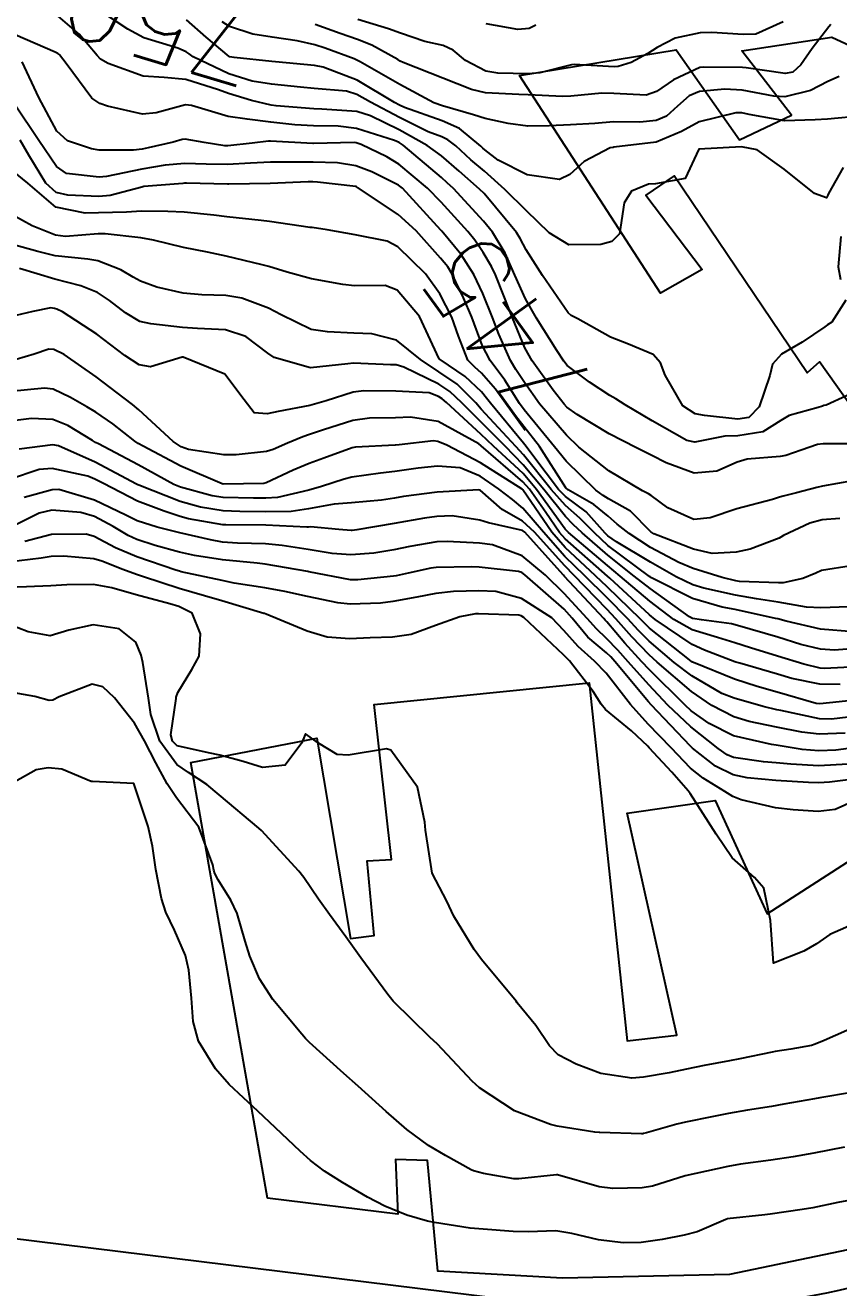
# Model space of a CAD drawing. Header units: metres. Extents: x 318500 to 325275, y 7408834 to 7428799.
# Drawn here: x 323194.4 to 323232.4, y 7418960.4 to 7419019.4 of the extents above; entities that cross this region are included whole.
import ezdxf
from ezdxf.enums import TextEntityAlignment as Align

# ---------------------------------------------------------------- set-up
doc = ezdxf.new("R2010")
doc.units = ezdxf.units.M
doc.header["$MEASUREMENT"] = 0
for name, color, linetype in [('Cotas', 45, 'Continuous'), ('Curvas de Nivel 1m', 11, 'Continuous'), ('Curvas de Nivel 5m', 15, 'Continuous'), ('Edificações', 30, 'Continuous'), ('Vias Primárias', 230, 'Continuous'), ('Vias Secundárias', 230, 'Continuous')]:
    doc.layers.add(name, color=color, linetype=linetype)
doc.styles.add('Style-STANDARD', font='STANDARD.shx')

msp = doc.modelspace()

# ---------------------------------------------------------------- linework, layer by layer
at = {"layer": 'Curvas de Nivel 1m', "flags": 128}
for points, elevation in [([(323232.703, 7419006.518), (323232.057, 7419005.495), (323231.85, 7419005.367), (323231.717, 7419005.276), (323230.66, 7419004.556), (323229.697, 7419003.997), (323229.272, 7419003.526), (323229.147, 7419002.99), (323228.65, 7419001.535), (323228.168, 7419001.036), (323227.661, 7419000.961), (323226.105, 7419001.131), (323225.664, 7419001.209), (323225.079, 7419001.586), (323224.261, 7419003.018), (323224.045, 7419003.596), (323223.696, 7419003.985), (323222.541, 7419004.456), (323221.707, 7419004.789), (323220.177, 7419005.653), (323219.86, 7419005.796), (323219.724, 7419005.928), (323218.535, 7419007.672), (323217.762, 7419008.869), (323217.488, 7419009.405), (323217.312, 7419009.687), (323215.797, 7419011.498), (323215.585, 7419011.713), (323214.633, 7419012.549), (323213.815, 7419013.263), (323213.136, 7419013.747), (323211.831, 7419014.473), (323210.486, 7419015.135), (323209.843, 7419015.338), (323208.209, 7419015.45), (323207.845, 7419015.467), (323206.079, 7419015.605), (323205.847, 7419015.639), (323204.927, 7419015.854), (323203.855, 7419016.176), (323203.385, 7419016.349), (323201.864, 7419016.836), (323200.85, 7419016.926), (323199.866, 7419016.986), (323198.232, 7419017.587), (323197.878, 7419017.79), (323197.715, 7419017.952), (323196.873, 7419018.948), (323195.898, 7419019.791)], 748), ([(323232.585, 7419012.722), (323231.896, 7419011.499), (323231.869, 7419011.429), (323231.797, 7419011.298), (323231.243, 7419011.506), (323229.817, 7419012.639), (323228.565, 7419013.543), (323227.831, 7419013.679), (323225.83, 7419013.58), (323225.192, 7419012.204), (323223.805, 7419011.953), (323223.474, 7419011.936), (323222.684, 7419011.617), (323222.343, 7419011.071), (323222.119, 7419009.625), (323221.766, 7419009.261), (323221.253, 7419009.126), (323219.764, 7419009.1), (323218.834, 7419009.669), (323217.785, 7419010.686), (323216.76, 7419011.696), (323215.813, 7419012.551), (323215.186, 7419013.085), (323214.479, 7419013.73), (323214.109, 7419014.02), (323213.826, 7419014.147), (323213.182, 7419014.394), (323211.839, 7419015.053), (323210.492, 7419015.78), (323209.855, 7419016.127), (323209.367, 7419016.288), (323207.859, 7419016.417), (323207.218, 7419016.468), (323205.862, 7419016.62), (323204.958, 7419016.759), (323203.868, 7419017.097), (323202.196, 7419017.895), (323202.008, 7419018.025), (323201.882, 7419018.12), (323201.483, 7419018.305), (323199.889, 7419018.786), (323199.148, 7419019.187), (323197.989, 7419019.949)], 749), ([(323232.389, 7419016.975), (323231.869, 7419016.735), (323231.052, 7419016.322), (323229.857, 7419016.017), (323229.338, 7419016.055), (323227.862, 7419016.334), (323227.042, 7419016.382), (323225.86, 7419016.267), (323225.375, 7419016.069), (323224.833, 7419015.59), (323224.315, 7419015.126), (323223.843, 7419014.915), (323223.076, 7419014.845), (323221.842, 7419014.857), (323220.98, 7419014.782), (323219.84, 7419014.708), (323218.837, 7419014.673), (323217.84, 7419014.65), (323216.921, 7419014.774), (323215.843, 7419015.006), (323215.306, 7419015.182), (323213.848, 7419015.602), (323213.445, 7419015.744), (323211.863, 7419016.598), (323210.006, 7419017.66), (323209.879, 7419017.727), (323209.727, 7419017.792), (323208.366, 7419018.294), (323207.886, 7419018.456), (323207.07, 7419018.647), (323205.89, 7419018.806), (323204.99, 7419018.953), (323203.894, 7419019.303), (323203.552, 7419019.53)], 751), ([(323232.004, 7419019.403), (323231.907, 7419019.296), (323231.125, 7419018.278), (323230.604, 7419017.519), (323230.221, 7419017.179), (323229.874, 7419017.115), (323228.042, 7419017.384), (323227.878, 7419017.4), (323226.041, 7419017.414), (323225.877, 7419017.386), (323224.646, 7419016.821), (323223.86, 7419016.273), (323223.365, 7419016.1), (323221.858, 7419016.18), (323221.303, 7419016.193), (323219.856, 7419016.058), (323219.478, 7419016.041), (323217.857, 7419016.119), (323217.416, 7419016.127), (323215.857, 7419016.204), (323215.209, 7419016.371), (323213.867, 7419016.899), (323212.009, 7419017.628), (323211.879, 7419017.693), (323211.764, 7419017.762), (323210.55, 7419018.444), (323209.889, 7419018.703), (323209.078, 7419018.988), (323207.896, 7419019.401)], 752), ([(323229.769, 7419019.531), (323228.491, 7419018.955), (323227.901, 7419018.933), (323226.447, 7419019.027), (323225.902, 7419019.016), (323224.724, 7419018.771), (323223.891, 7419018.329), (323223.449, 7419018.052), (323222.675, 7419017.622), (323222.068, 7419017.436), (323221.877, 7419017.427), (323220.004, 7419017.532), (323219.878, 7419017.516), (323218.407, 7419017.139), (323217.871, 7419017.101), (323216.446, 7419017.126), (323215.873, 7419017.221), (323214.926, 7419017.724), (323214.358, 7419018.206), (323213.887, 7419018.427), (323213.029, 7419018.609), (323211.892, 7419018.991), (323211.332, 7419019.206), (323209.898, 7419019.634)], 753), ([(323218.213, 7419019.369), (323217.903, 7419019.218), (323217.381, 7419019.167), (323215.897, 7419019.439)], 754), ([(323233.68, 7419002.478), (323231.786, 7419001.614), (323231.671, 7419001.59), (323231.606, 7419001.566), (323231.417, 7419001.503), (323230.052, 7419001.128), (323229.661, 7419000.889), (323228.827, 7419000.358), (323227.649, 7419000.183), (323227.053, 7419000.154), (323225.645, 7418999.888), (323225.27, 7418999.959), (323223.659, 7419000.876), (323222.394, 7419001.619), (323221.948, 7419001.901), (323221.674, 7419002.069), (323220.719, 7419002.683), (323219.688, 7419003.468), (323219.522, 7419003.662), (323219.199, 7419004.164), (323218.252, 7419005.675), (323217.734, 7419006.581), (323217.242, 7419007.688), (323216.787, 7419008.721), (323216.187, 7419009.704), (323215.777, 7419010.208), (323214.373, 7419011.731), (323214.078, 7419012.01), (323213.805, 7419012.248), (323212.019, 7419013.758), (323211.822, 7419013.884), (323211.607, 7419013.98), (323209.831, 7419014.548), (323208.98, 7419014.656), (323207.833, 7419014.67), (323206.95, 7419014.712), (323205.835, 7419014.834), (323204.718, 7419014.975), (323203.838, 7419015.103), (323202.127, 7419015.614), (323201.846, 7419015.646), (323200.473, 7419015.281), (323199.839, 7419015.219), (323198.197, 7419015.593), (323197.846, 7419015.713), (323197.469, 7419015.956), (323196.261, 7419017.587), (323195.952, 7419017.979), (323195.918, 7419018.017), (323195.881, 7419018.044), (323195.759, 7419018.103), (323193.889, 7419018.926)], 747), ([(323233.314, 7418999.806), (323231.645, 7418999.807), (323231.381, 7418999.766), (323230.611, 7418999.51), (323229.894, 7418999.259), (323229.635, 7418999.204), (323228.096, 7418999.08), (323227.631, 7418998.951), (323226.67, 7418998.519), (323225.623, 7418998.431), (323224.312, 7418998.911), (323223.635, 7418999.262), (323222.92, 7418999.611), (323221.65, 7419000.27), (323220.145, 7419001.17), (323219.668, 7419001.52), (323219.533, 7419001.661), (323219.026, 7419002.317), (323218.038, 7419003.677), (323217.699, 7419004.292), (323217.121, 7419005.689), (323216.714, 7419006.716), (323216.325, 7419007.701), (323216.143, 7419008.093), (323215.76, 7419008.743), (323215.367, 7419009.317), (323215.04, 7419009.721), (323213.79, 7419011.095), (323213.146, 7419011.747), (323211.811, 7419012.875), (323211.259, 7419013.213), (323210.052, 7419013.787), (323209.821, 7419013.869), (323209.731, 7419013.881), (323207.82, 7419013.838), (323207.801, 7419013.839), (323205.822, 7419013.943), (323205.72, 7419013.943), (323204.953, 7419013.853), (323203.819, 7419013.726), (323203.677, 7419013.73), (323202.714, 7419013.887), (323201.822, 7419014.048), (323201.689, 7419014.035), (323201.273, 7419013.905), (323200.101, 7419013.634), (323199.817, 7419013.578), (323199.417, 7419013.527), (323197.816, 7419013.531), (323197.449, 7419013.588), (323196.323, 7419013.972), (323195.827, 7419014.424), (323194.989, 7419015.989), (323194.211, 7419017.66)], 746), ([(323232.43, 7418996.319), (323231.597, 7418996.249), (323231.015, 7418996.087), (323229.793, 7418995.518), (323229.667, 7418995.441), (323229.588, 7418995.4), (323228.236, 7418994.884), (323227.578, 7418994.742), (323226.461, 7418994.682), (323225.579, 7418994.877), (323223.724, 7418995.599), (323223.591, 7418995.695), (323222.635, 7418996.649), (323221.606, 7418997.23), (323221.356, 7418997.383), (323221.025, 7418997.639), (323219.63, 7418998.99), (323219.087, 7418999.666), (323217.666, 7419001.386), (323217.46, 7419001.683), (323216.768, 7419002.781), (323216.087, 7419003.704), (323215.701, 7419004.41), (323215.221, 7419005.717), (323214.83, 7419006.628), (323214.309, 7419007.732), (323214.097, 7419008.078), (323213.757, 7419008.483), (323212.616, 7419009.752), (323211.781, 7419010.524), (323209.888, 7419011.789), (323209.828, 7419011.818), (323209.8, 7419011.828), (323208.02, 7419012.035), (323207.802, 7419012.05), (323207.581, 7419012.043), (323205.801, 7419011.976), (323203.867, 7419011.935), (323203.801, 7419011.937), (323201.885, 7419011.983), (323201.801, 7419011.983), (323201.723, 7419011.979), (323200.911, 7419011.909), (323199.893, 7419011.824), (323199.798, 7419011.801), (323198.324, 7419011.41), (323197.791, 7419011.371), (323196.344, 7419011.42), (323195.794, 7419011.553), (323195.317, 7419011.985), (323194.515, 7419013.291), (323194.116, 7419013.997)], 744), ([(323232.948, 7418994.1), (323231.566, 7418993.875), (323231.306, 7418993.761), (323230.701, 7418993.509), (323229.771, 7418993.304), (323229.557, 7418993.298), (323227.731, 7418993.373), (323227.558, 7418993.395), (323226.925, 7418993.56), (323225.566, 7418993.971), (323224.899, 7418994.258), (323223.58, 7418994.958), (323222.585, 7418995.615), (323222.023, 7418996.053), (323221.598, 7418996.415), (323220.929, 7418996.966), (323219.728, 7418997.658), (323219.611, 7418997.751), (323218.381, 7418999.673), (323217.654, 7419000.616), (323216.813, 7419001.693), (323216.33, 7419002.354), (323215.684, 7419003.102), (323215.36, 7419003.388), (323215.042, 7419003.72), (323214.596, 7419004.838), (323214.292, 7419005.731), (323213.736, 7419006.818), (323213.058, 7419007.747), (323211.763, 7419009.013), (323211.267, 7419009.272), (323209.767, 7419009.572), (323208.46, 7419009.81), (323207.771, 7419009.91), (323207.67, 7419009.922), (323205.775, 7419010.192), (323205.382, 7419010.24), (323203.778, 7419010.417), (323203.17, 7419010.488), (323201.781, 7419010.624), (323201.023, 7419010.666), (323199.781, 7419010.674), (323199.081, 7419010.63), (323197.78, 7419010.596), (323197.149, 7419010.59), (323195.783, 7419010.87), (323194.473, 7419011.993), (323193.805, 7419012.527)], 743), ([(323232.83, 7418992.191), (323231.539, 7418992.132), (323230.872, 7418992.175), (323229.543, 7418992.397), (323228.53, 7418992.55), (323227.548, 7418992.726), (323226.075, 7418993.05), (323225.554, 7418993.209), (323224.782, 7418993.588), (323223.57, 7418994.276), (323221.99, 7418995.218), (323221.588, 7418995.502), (323221.458, 7418995.632), (323220.576, 7418996.622), (323219.607, 7418997.333), (323219.277, 7418997.663), (323218.12, 7418999.188), (323217.767, 7418999.679), (323217.642, 7418999.841), (323216.091, 7419001.704), (323215.904, 7419001.938), (323215.675, 7419002.228), (323214.918, 7419002.957), (323213.75, 7419003.739), (323213.691, 7419003.782), (323212.782, 7419005.749), (323211.738, 7419006.989), (323211.171, 7419007.199), (323209.734, 7419007.192), (323209.191, 7419007.254), (323207.737, 7419007.517), (323206.602, 7419007.831), (323205.744, 7419008.089), (323205.419, 7419008.171), (323203.751, 7419008.57), (323202.878, 7419008.758), (323201.756, 7419008.977), (323200.355, 7419009.32), (323199.763, 7419009.432), (323198.097, 7419009.613), (323197.765, 7419009.617), (323196.235, 7419009.5), (323195.764, 7419009.549), (323194.675, 7419009.991), (323193.777, 7419010.485)], 742), ([(323232.469, 7419009.49), (323232.346, 7419008.081), (323232.458, 7419007.489)], 748), ([(323233.057, 7418991.008), (323231.526, 7418991.135), (323229.908, 7418991.516), (323229.531, 7418991.618), (323229.409, 7418991.645), (323227.538, 7418992.055), (323226.923, 7418992.175), (323225.545, 7418992.567), (323223.62, 7418993.539), (323223.56, 7418993.578), (323223.533, 7418993.6), (323221.581, 7418995.057), (323220.955, 7418995.64), (323220.271, 7418996.324), (323219.603, 7418996.913), (323218.926, 7418997.667), (323217.634, 7418999.282), (323217.276, 7418999.685), (323215.666, 7419001.416), (323215.406, 7419001.714), (323214.541, 7419002.589), (323213.684, 7419003.171), (323212.822, 7419003.749), (323211.703, 7419004.646), (323210.544, 7419004.941), (323209.708, 7419004.978), (323208.474, 7419005.043), (323207.71, 7419005.142), (323206.308, 7419005.834), (323205.723, 7419006.148), (323204.476, 7419006.607), (323203.729, 7419006.73), (323202.602, 7419006.76), (323201.729, 7419006.849), (323200.511, 7419007.133), (323199.735, 7419007.399), (323199.399, 7419007.587), (323198.823, 7419007.934), (323197.746, 7419008.357), (323197.275, 7419008.429), (323195.749, 7419008.597), (323194.941, 7419008.799), (323193.757, 7419009.125)], 741), ([(323233.509, 7418989.388), (323231.705, 7418989.299), (323231.507, 7418989.317), (323230.743, 7418989.508), (323229.514, 7418989.881), (323228.245, 7418990.267), (323227.52, 7418990.503), (323226.703, 7418990.744), (323225.525, 7418991.11), (323224.665, 7418991.589), (323223.543, 7418992.455), (323222.159, 7418993.621), (323221.567, 7418994.119), (323219.746, 7418995.658), (323219.663, 7418995.731), (323219.592, 7418995.812), (323218.249, 7418997.674), (323217.621, 7418998.408), (323216.245, 7418999.701), (323215.648, 7419000.25), (323214.034, 7419001.735), (323213.841, 7419001.907), (323213.673, 7419002.02), (323213.233, 7419002.186), (323211.675, 7419002.265), (323210.172, 7419002.28), (323209.674, 7419002.224), (323208.42, 7419001.809), (323207.658, 7419001.589), (323206.171, 7419001.319), (323205.654, 7419001.205), (323205.048, 7419001.244), (323204.589, 7419001.856), (323203.678, 7419003.059), (323201.731, 7419003.858), (323201.689, 7419003.849), (323200.203, 7419003.394), (323199.684, 7419003.489), (323199.013, 7419003.93), (323197.705, 7419004.925), (323196.088, 7419005.974), (323195.836, 7419006.093), (323195.722, 7419006.132), (323195.552, 7419006.152), (323194.703, 7419005.99), (323193.915, 7419005.8)], 739), ([(323232.434, 7418988.548), (323231.496, 7418988.567), (323230.18, 7418988.833), (323229.503, 7418989.034), (323227.745, 7418989.546), (323227.565, 7418989.604), (323227.511, 7418989.62), (323226.098, 7418990.154), (323225.518, 7418990.427), (323223.795, 7418991.597), (323223.533, 7418991.816), (323221.669, 7418993.518), (323221.56, 7418993.62), (323219.586, 7418995.361), (323219.322, 7418995.663), (323218.676, 7418996.593), (323217.927, 7418997.677), (323217.615, 7418998.029), (323215.66, 7418999.71), (323215.64, 7418999.727), (323215.554, 7418999.799), (323213.657, 7419000.848), (323212.357, 7419001.056), (323211.659, 7419001.017), (323210.442, 7419000.995), (323209.656, 7419000.889), (323208.289, 7419000.45), (323207.644, 7419000.234), (323207.331, 7419000.135), (323206.61, 7418999.83), (323205.937, 7418999.535), (323205.634, 7418999.448), (323204.208, 7418999.285), (323203.631, 7418999.296), (323201.988, 7418999.541), (323201.636, 7418999.665), (323201.273, 7418999.904), (323199.655, 7419001.396), (323199.366, 7419001.634), (323198.975, 7419001.93), (323197.675, 7419002.93), (323196.179, 7419003.973), (323195.694, 7419004.214), (323195.456, 7419004.22), (323194.765, 7419003.989), (323193.933, 7419003.75)], 738), ([(323233.139, 7418987.821), (323231.482, 7418987.655), (323231.313, 7418987.671), (323229.49, 7418988.202), (323228.563, 7418988.465), (323227.499, 7418988.808), (323225.586, 7418989.579), (323225.533, 7418989.603), (323225.51, 7418989.61), (323225.391, 7418989.701), (323223.526, 7418991.191), (323223.318, 7418991.393), (323223.112, 7418991.606), (323221.552, 7418993.122), (323221.003, 7418993.638), (323219.58, 7418994.961), (323218.961, 7418995.666), (323217.61, 7418997.646), (323217.595, 7418997.666), (323217.57, 7418997.681), (323215.628, 7418998.921), (323214.053, 7418999.734), (323213.643, 7418999.916), (323213.44, 7418999.945), (323211.822, 7418999.758), (323211.659, 7418999.74), (323211.64, 7418999.737), (323209.783, 7418999.642), (323209.637, 7418999.614), (323208.307, 7418999.132), (323207.626, 7418998.887), (323206.874, 7418998.575), (323205.612, 7418997.977), (323205.502, 7418997.952), (323203.611, 7418997.916), (323203.556, 7418997.925), (323201.623, 7418998.758), (323199.863, 7418999.691), (323199.638, 7418999.817), (323199.479, 7418999.922), (323198.44, 7419000.731), (323197.653, 7419001.281), (323197.23, 7419001.531), (323196.474, 7419001.968), (323195.666, 7419002.355), (323195.247, 7419002.404), (323193.664, 7419002.252)], 737), ([(323233.474, 7418987.101), (323232.026, 7418986.937), (323231.472, 7418986.951), (323229.664, 7418987.331), (323229.478, 7418987.375), (323228.834, 7418987.53), (323227.485, 7418987.907), (323226.91, 7418988.137), (323225.501, 7418988.957), (323224.679, 7418989.588), (323223.52, 7418990.583), (323223.006, 7418991.089), (323222.52, 7418991.615), (323221.545, 7418992.609), (323220.486, 7418993.646), (323219.573, 7418994.54), (323218.57, 7418995.67), (323217.601, 7418996.793), (323217.119, 7418997.201), (323216.47, 7418997.697), (323215.619, 7418998.293), (323214.674, 7418998.674), (323213.625, 7418998.763), (323212.71, 7418998.662), (323211.621, 7418998.512), (323210.952, 7418998.439), (323209.617, 7418998.25), (323209.255, 7418998.155), (323208.194, 7418997.811), (323207.608, 7418997.642), (323206.146, 7418997.294), (323205.604, 7418997.256), (323205.02, 7418997.265), (323203.604, 7418997.294), (323203.091, 7418997.366), (323201.608, 7418997.774), (323201.3, 7418997.903), (323199.624, 7418998.82), (323197.784, 7418999.801), (323197.639, 7418999.872), (323197.494, 7418999.952), (323196.34, 7419000.662), (323195.65, 7419000.937), (323194.649, 7419000.991), (323193.649, 7419000.858)], 736), ([(323233.303, 7418985.622), (323232.239, 7418985.488), (323231.449, 7418985.445), (323230.665, 7418985.508), (323229.453, 7418985.711), (323229.232, 7418985.745), (323227.459, 7418986.149), (323226.31, 7418986.725), (323225.476, 7418987.328), (323225.192, 7418987.583), (323223.505, 7418989.255), (323223.173, 7418989.605), (323222.38, 7418990.478), (323221.528, 7418991.48), (323221.456, 7418991.558), (323221.387, 7418991.632), (323219.559, 7418993.602), (323219.506, 7418993.661), (323218.928, 7418994.308), (323217.697, 7418995.679), (323217.591, 7418995.756), (323216.006, 7418996.115), (323215.595, 7418996.231), (323214.301, 7418996.433), (323213.597, 7418996.407), (323213.012, 7418996.329), (323211.593, 7418996.078), (323209.854, 7418995.786), (323209.631, 7418995.748), (323209.589, 7418995.748), (323209.014, 7418995.799), (323207.691, 7418995.919), (323207.591, 7418995.906), (323207.51, 7418995.902), (323205.592, 7418995.994), (323203.734, 7418996.01), (323203.591, 7418996.02), (323201.982, 7418996.29), (323201.588, 7418996.4), (323200.84, 7418996.658), (323199.598, 7418997.128), (323198.005, 7418997.944), (323197.613, 7418998.155), (323197.285, 7418998.285), (323195.62, 7418998.643), (323195.002, 7418998.603), (323193.612, 7418998.129)], 734), ([(323232.792, 7418984.828), (323231.443, 7418984.753), (323230.132, 7418984.825), (323229.444, 7418984.886), (323228.853, 7418984.938), (323227.446, 7418985.137), (323227.152, 7418985.26), (323226.732, 7418985.561), (323225.465, 7418986.577), (323224.387, 7418987.591), (323223.494, 7418988.535), (323222.53, 7418989.615), (323222.053, 7418990.159), (323221.521, 7418990.71), (323221.05, 7418991.161), (323220.616, 7418991.644), (323219.547, 7418992.8), (323218.671, 7418993.669), (323217.573, 7418994.57), (323216.193, 7418995.089), (323215.582, 7418995.155), (323214.075, 7418995.24), (323213.582, 7418995.215), (323212.329, 7418995.002), (323211.576, 7418994.851), (323210.649, 7418994.699), (323209.572, 7418994.621), (323208.693, 7418994.684), (323207.576, 7418994.859), (323206.364, 7418995.046), (323205.579, 7418995.128), (323204.272, 7418995.167), (323203.58, 7418995.213), (323203.014, 7418995.311), (323201.577, 7418995.642), (323200.514, 7418995.911), (323199.584, 7418996.207), (323199.052, 7418996.464), (323197.598, 7418997.173), (323195.92, 7418997.661), (323195.605, 7418997.66), (323194.301, 7418997.291)], 733), ([(323233.437, 7418984.18), (323231.935, 7418983.993), (323231.435, 7418983.963), (323230.961, 7418983.979), (323229.436, 7418984.071), (323228.092, 7418984.196), (323227.438, 7418984.335), (323226.62, 7418984.741), (323225.545, 7418985.579), (323225.451, 7418985.673), (323223.613, 7418987.599), (323223.482, 7418987.749), (323221.91, 7418989.624), (323221.725, 7418989.839), (323221.514, 7418990.035), (323220.642, 7418990.764), (323219.908, 7418991.654), (323219.536, 7418992.069), (323217.701, 7418993.679), (323217.562, 7418993.782), (323217.404, 7418993.84), (323215.565, 7418994.031), (323215.232, 7418994.048), (323213.564, 7418994.02), (323213.316, 7418993.99), (323212.244, 7418993.753), (323211.685, 7418993.632), (323211.558, 7418993.61), (323209.901, 7418993.439), (323209.555, 7418993.449), (323207.615, 7418993.819), (323207.56, 7418993.83), (323205.565, 7418994.18), (323205.187, 7418994.224), (323203.568, 7418994.374), (323202.265, 7418994.584), (323201.568, 7418994.743), (323200.427, 7418995.056), (323199.574, 7418995.331), (323199.163, 7418995.513), (323198.466, 7418995.937), (323197.587, 7418996.41), (323196.955, 7418996.594), (323195.591, 7418996.697), (323195.006, 7418996.569), (323193.879, 7418995.997)], 732), ([(323233.427, 7418983.262), (323232.198, 7418982.708), (323231.417, 7418982.624), (323230.24, 7418982.689), (323229.419, 7418982.791), (323227.811, 7418983.158), (323227.427, 7418983.324), (323227.056, 7418983.556), (323226.04, 7418984.175), (323225.441, 7418984.648), (323224.533, 7418985.589), (323223.467, 7418986.704), (323222.646, 7418987.613), (323221.502, 7418989.085), (323220.954, 7418989.638), (323220.191, 7418990.324), (323219.524, 7418991.078), (323218.966, 7418991.666), (323217.543, 7418992.572), (323216.348, 7418992.898), (323215.548, 7418992.93), (323214.372, 7418992.903), (323213.546, 7418992.801), (323212.661, 7418992.631), (323211.54, 7418992.429), (323210.95, 7418992.358), (323209.538, 7418992.308), (323208.967, 7418992.37), (323207.543, 7418992.666), (323206.48, 7418992.897), (323205.548, 7418993.067), (323204.118, 7418993.294), (323203.553, 7418993.411), (323201.636, 7418993.822), (323201.559, 7418993.844), (323201.387, 7418993.902), (323199.566, 7418994.526), (323198.58, 7418994.945), (323197.575, 7418995.467), (323197.206, 7418995.585), (323195.576, 7418995.562), (323194.329, 7418995.236)], 731), ([(323233.281, 7418972.615), (323231.697, 7418971.916), (323231.272, 7418971.736), (323231.092, 7418971.682), (323230.132, 7418971.511), (323229.396, 7418971.391), (323229.268, 7418971.365), (323227.752, 7418971.053), (323227.261, 7418970.961), (323226.089, 7418970.736), (323225.255, 7418970.568), (323224.444, 7418970.396), (323223.249, 7418970.193), (323222.7, 7418970.157), (323221.251, 7418970.376), (323220.106, 7418970.799), (323219.264, 7418971.241), (323218.852, 7418971.664), (323218.218, 7418972.609), (323217.346, 7418973.679), (323217.291, 7418973.747), (323215.68, 7418975.705), (323215.327, 7418976.167), (323214.379, 7418977.725), (323214.053, 7418978.425), (323213.37, 7418979.74), (323213.062, 7418981.743), (323213.03, 7418982.119), (323212.68, 7418983.748), (323211.447, 7418985.491), (323211.23, 7418985.545), (323209.445, 7418985.256), (323208.933, 7418985.286), (323208.067, 7418985.811), (323207.456, 7418986.251), (323207.323, 7418985.95), (323207.286, 7418985.822), (323206.494, 7418984.775), (323205.438, 7418984.667), (323204.544, 7418984.956), (323203.444, 7418985.25), (323202.924, 7418985.357), (323201.448, 7418985.693), (323201.236, 7418985.902), (323201.159, 7418986.198), (323201.403, 7418987.901), (323201.414, 7418987.968), (323201.484, 7418988.184), (323202.136, 7418989.254), (323202.479, 7418989.885), (323202.551, 7418990.915), (323202.157, 7418991.891), (323201.535, 7418992.203), (323201.118, 7418992.322), (323199.542, 7418992.745), (323198.405, 7418993.079), (323197.549, 7418993.232), (323196.3, 7418993.217), (323195.548, 7418993.159), (323194.418, 7418993.12), (323193.546, 7418993.086)], 729), ([(323232.963, 7418969.474), (323231.494, 7418969.238), (323231.235, 7418969.193), (323229.809, 7418968.937), (323229.23, 7418968.833), (323228.114, 7418968.649), (323227.224, 7418968.5), (323226.434, 7418968.349), (323225.218, 7418968.099), (323224.802, 7418967.999), (323223.382, 7418967.598), (323223.248, 7418967.561), (323223.21, 7418967.552), (323223.159, 7418967.55), (323221.21, 7418967.607), (323221.186, 7418967.607), (323220.975, 7418967.634), (323219.214, 7418967.907), (323218.898, 7418967.98), (323217.224, 7418968.624), (323215.579, 7418969.705), (323215.245, 7418970.018), (323213.616, 7418971.735), (323213.439, 7418971.905), (323213.273, 7418972.058), (323211.551, 7418973.757), (323211.294, 7418974.056), (323210.04, 7418975.779), (323209.334, 7418976.751), (323208.577, 7418977.802), (323208.066, 7418978.519), (323207.367, 7418979.529), (323207.136, 7418979.822), (323205.398, 7418981.726), (323205.277, 7418981.842), (323203.423, 7418983.39), (323202.846, 7418983.879), (323201.98, 7418984.436), (323201.439, 7418984.821), (323200.638, 7418985.908), (323200.226, 7418987.155), (323200.12, 7418987.914), (323199.844, 7418989.578), (323199.776, 7418989.917), (323199.516, 7418990.528), (323198.745, 7418991.158), (323197.521, 7418991.348), (323196.397, 7418991.087), (323195.513, 7418990.825), (323194.491, 7418991.014), (323193.521, 7418991.389)], 728), ([(323232.645, 7418966.919), (323231.201, 7418966.639), (323230.236, 7418966.473), (323229.198, 7418966.323), (323227.78, 7418966.126), (323227.195, 7418966.025), (323225.19, 7418965.58), (323223.669, 7418965.109), (323223.181, 7418965.028), (323221.807, 7418964.994), (323221.182, 7418965.074), (323219.222, 7418965.627), (323219.189, 7418965.626), (323217.415, 7418965.449), (323217.187, 7418965.452), (323215.769, 7418965.701), (323215.299, 7418965.816), (323215.191, 7418965.859), (323213.999, 7418966.529), (323213.203, 7418966.999), (323212.181, 7418967.75), (323211.223, 7418968.598), (323209.912, 7418969.78), (323209.249, 7418970.369), (323207.644, 7418971.814), (323207.454, 7418971.999), (323207.274, 7418972.208), (323205.93, 7418973.834), (323205.304, 7418974.802), (323204.846, 7418975.847), (323204.626, 7418976.555), (323204.252, 7418977.856), (323203.963, 7418978.468), (323203.366, 7418979.424), (323203.215, 7418979.719), (323203.168, 7418979.873), (323203.121, 7418980.127), (323202.461, 7418981.884), (323201.42, 7418983.258), (323200.987, 7418983.904), (323200.454, 7418984.896), (323199.92, 7418985.915), (323199.462, 7418986.745), (323198.518, 7418987.934), (323197.985, 7418988.44), (323197.486, 7418988.564), (323195.937, 7418987.973), (323195.64, 7418987.815), (323195.477, 7418987.799), (323194.809, 7418987.987), (323193.482, 7418988.224)], 727), ([(323233.175, 7418964.494), (323232.322, 7418964.334), (323231.169, 7418964.097), (323230.663, 7418964.01), (323229.164, 7418963.801), (323228.919, 7418963.769), (323227.16, 7418963.573), (323227.143, 7418963.568), (323227.096, 7418963.551), (323225.748, 7418962.974), (323225.149, 7418962.818), (323224.118, 7418962.617), (323223.143, 7418962.469), (323222.302, 7418962.453), (323221.144, 7418962.593), (323219.9, 7418962.898), (323219.15, 7418963.016), (323217.852, 7418962.97), (323217.15, 7418962.982), (323215.761, 7418963.091), (323215.152, 7418963.146), (323213.487, 7418963.403), (323213.156, 7418963.472), (323212.194, 7418963.75), (323211.166, 7418964.162), (323210.351, 7418964.593), (323209.182, 7418965.273), (323208.332, 7418965.803), (323207.68, 7418966.298), (323207.199, 7418966.741), (323206.055, 7418967.832), (323205.222, 7418968.608), (323203.889, 7418969.86), (323203.251, 7418970.58), (323202.448, 7418971.882), (323202.198, 7418972.805), (323202.129, 7418973.887), (323201.998, 7418975.201), (323201.84, 7418975.892), (323201.337, 7418977.065), (323200.923, 7418977.904), (323200.717, 7418978.546), (323200.454, 7418979.909), (323200.302, 7418980.995), (323200.101, 7418981.913), (323199.43, 7418983.92), (323197.493, 7418984.012), (323197.431, 7418984.025), (323196.058, 7418984.599), (323195.43, 7418984.652), (323194.857, 7418984.557), (323193.861, 7418983.996)], 726)]:
    msp.add_lwpolyline(points, dxfattribs=dict(at, elevation=elevation))
at = {"layer": 'Curvas de Nivel 5m', "flags": 128}
for points, elevation in [([(323233.506, 7419015.134), (323231.845, 7419014.978), (323231.276, 7419014.941), (323229.844, 7419014.907), (323228.19, 7419015.203), (323227.847, 7419015.267), (323227.56, 7419015.268), (323225.843, 7419014.854), (323225.017, 7419014.409), (323223.833, 7419013.901), (323221.869, 7419013.668), (323221.83, 7419013.661), (323221.69, 7419013.632), (323220.469, 7419013.002), (323219.811, 7419012.394), (323219.316, 7419012.156), (323217.81, 7419012.379), (323216.459, 7419013.062), (323215.828, 7419013.545), (323215.736, 7419013.619), (323215.643, 7419013.713), (323214.653, 7419014.548), (323213.838, 7419014.908), (323212.082, 7419015.522), (323211.848, 7419015.627), (323211.618, 7419015.763), (323209.865, 7419016.797), (323208.276, 7419017.412), (323207.875, 7419017.484), (323206.054, 7419017.662), (323205.878, 7419017.68), (323204.119, 7419017.866), (323203.904, 7419017.894), (323203.88, 7419017.901), (323202.808, 7419018.805), (323201.897, 7419019.617)], 750), ([(323233.021, 7418998.077), (323231.615, 7418997.829), (323231.354, 7418997.763), (323230.399, 7418997.512), (323229.769, 7418997.358), (323229.608, 7418997.302), (323229.279, 7418997.197), (323227.602, 7418996.76), (323226.367, 7418996.338), (323225.597, 7418996.258), (323224.383, 7418996.812), (323223.608, 7418997.392), (323223.478, 7418997.472), (323223.195, 7418997.606), (323221.624, 7418998.536), (323220.22, 7418999.651), (323219.648, 7419000.207), (323218.388, 7419001.673), (323217.68, 7419002.67), (323217.28, 7419003.28), (323217.034, 7419003.69), (323216.485, 7419004.922), (323216.193, 7419005.703), (323215.737, 7419006.83), (323215.322, 7419007.716), (323214.708, 7419008.674), (323213.818, 7419009.739), (323213.771, 7419009.793), (323211.981, 7419011.758), (323211.801, 7419011.898), (323210.546, 7419012.517), (323209.81, 7419012.802), (323208.947, 7419012.939), (323207.811, 7419012.966), (323206.67, 7419012.973), (323205.811, 7419012.963), (323204.875, 7419012.919), (323203.81, 7419012.862), (323202.806, 7419012.881), (323201.81, 7419012.913), (323200.888, 7419012.831), (323199.807, 7419012.649), (323198.153, 7419012.294), (323197.803, 7419012.26), (323196.276, 7419012.444), (323195.808, 7419012.76), (323194.993, 7419013.988), (323193.845, 7419015.681)], 745), ([(323233.518, 7418990.271), (323232.176, 7418990.15), (323231.517, 7418990.203), (323230.598, 7418990.43), (323229.522, 7418990.758), (323228.931, 7418990.936), (323227.528, 7418991.346), (323227.359, 7418991.384), (323225.952, 7418991.574), (323225.531, 7418991.644), (323225.404, 7418991.71), (323223.552, 7418993.038), (323222.815, 7418993.611), (323221.574, 7418994.596), (323220.377, 7418995.648), (323219.967, 7418996.028), (323219.597, 7418996.406), (323218.585, 7418997.67), (323217.627, 7418998.822), (323216.782, 7418999.693), (323215.656, 7419000.808), (323214.753, 7419001.724), (323214.192, 7419002.249), (323213.679, 7419002.597), (323212.053, 7419003.39), (323211.687, 7419003.49), (323211.423, 7419003.499), (323209.688, 7419003.573), (323209.434, 7419003.542), (323207.683, 7419003.362), (323205.988, 7419003.837), (323205.693, 7419004.034), (323204.664, 7419004.815), (323203.709, 7419005.129), (323202.412, 7419005.187), (323201.71, 7419005.234), (323200.216, 7419005.411), (323199.714, 7419005.523), (323199.043, 7419005.93), (323198.291, 7419006.507), (323197.729, 7419006.872), (323196.955, 7419007.185), (323195.735, 7419007.5), (323194.086, 7419007.997)], 740), ([(323232.666, 7418986.278), (323231.461, 7418986.225), (323230.652, 7418986.318), (323229.466, 7418986.563), (323228.184, 7418986.825), (323227.472, 7418987.044), (323226.439, 7418987.566), (323225.49, 7418988.218), (323223.883, 7418989.596), (323223.513, 7418989.947), (323222.696, 7418990.787), (323221.96, 7418991.624), (323221.537, 7418992.077), (323220, 7418993.653), (323219.567, 7418994.094), (323218.154, 7418995.674), (323217.595, 7418996.185), (323216.638, 7418996.732), (323215.609, 7418997.629), (323215.559, 7418997.66), (323213.608, 7418997.542), (323212.027, 7418997.335), (323211.605, 7418997.263), (323211.007, 7418997.172), (323209.603, 7418997.049), (323208.786, 7418996.987), (323207.599, 7418996.765), (323206.787, 7418996.639), (323205.598, 7418996.628), (323204.376, 7418996.637), (323203.598, 7418996.673), (323202.543, 7418996.835), (323201.598, 7418997.11), (323199.657, 7418997.872), (323199.61, 7418997.889), (323199.552, 7418997.921), (323197.625, 7418998.95), (323195.91, 7418999.702), (323195.637, 7418999.75), (323194.074, 7418999.555)], 735), ([(323233.35, 7418977.47), (323231.962, 7418976.869), (323231.334, 7418976.432), (323230.744, 7418976.09), (323229.32, 7418975.52), (323229.19, 7418977.522), (323228.871, 7418979.033), (323228.432, 7418979.534), (323227.384, 7418980.458), (323226.638, 7418981.561), (323225.428, 7418983.457), (323225.336, 7418983.581), (323224.567, 7418984.461), (323223.519, 7418985.599), (323223.451, 7418985.67), (323222.684, 7418986.389), (323221.476, 7418987.382), (323221.274, 7418987.633), (323220.894, 7418988.233), (323219.79, 7418989.656), (323219.654, 7418989.8), (323219.513, 7418989.938), (323217.652, 7418991.679), (323217.531, 7418991.76), (323217.425, 7418991.788), (323215.532, 7418991.858), (323215.392, 7418991.852), (323214.662, 7418991.723), (323213.526, 7418991.318), (323212.388, 7418990.885), (323211.52, 7418990.761), (323210.477, 7418990.733), (323209.519, 7418990.688), (323208.472, 7418990.759), (323207.522, 7418991.044), (323205.62, 7418991.839), (323205.53, 7418991.864), (323205.502, 7418991.868), (323203.539, 7418992.471), (323202.732, 7418992.692), (323201.547, 7418993.04), (323199.881, 7418993.591), (323199.557, 7418993.701), (323198.91, 7418993.93), (323197.934, 7418994.315), (323197.565, 7418994.425), (323196.151, 7418994.556), (323195.565, 7418994.529), (323195.092, 7418994.457), (323193.563, 7418994.271)], 730)]:
    msp.add_lwpolyline(points, dxfattribs=dict(at, elevation=elevation))
at = {"layer": 'Edificações'}
for points in [[(323233.004, 7419001.482), (323231.475, 7419003.641), (323230.895, 7419003.114), (323224.674, 7419012.328), (323223.356, 7419011.433), (323225.992, 7419007.958), (323224.042, 7419006.852), (323217.452, 7419017.014), (323224.78, 7419018.225), (323227.732, 7419014.013), (323230.157, 7419015.171), (323227.837, 7419018.173), (323232.055, 7419018.804), (323248.092, 7419011.372)], [(323235.71, 7418962.742), (323227.265, 7418960.968), (323219.464, 7418960.806), (323213.639, 7418961.126), (323213.158, 7418966.303), (323211.662, 7418966.357), (323211.769, 7418963.794), (323205.677, 7418964.542), (323202.096, 7418984.904), (323207.978, 7418986.046), (323209.558, 7418976.68), (323210.667, 7418976.814), (323210.331, 7418980.305), (323211.474, 7418980.372), (323210.664, 7418987.611), (323220.707, 7418988.632), (323222.489, 7418971.891), (323224.812, 7418972.161), (323222.489, 7418982.533), (323226.595, 7418983.127), (323229.026, 7418977.839), (323233.937, 7418980.999)]]:
    msp.add_lwpolyline(points, dxfattribs=at)
at = {"layer": 'Vias Primárias'}
for points in [[(323715.644, 7420145.548, 0), (323709.04, 7420132.939)], [(323831.088, 7420001.787, 0), (323833.844, 7420008.443, 0.220888)], [(323070.721, 7418868.255), (323083.437, 7418885.572), (323099.626, 7418907.856), (323111.381, 7418924.057), (323126.179, 7418944.354, -0.04023), (323132.692, 7418951.926, -0.057801), (323140.76, 7418958.246, -0.038544), (323150.493, 7418963.215, -0.072713), (323161.177, 7418965.94, -0.055427), (323169.879, 7418965.887, -0.010525), (323187.188, 7418963.484), (323217.855, 7418959.692, 0.041832), (323225.927, 7418959.373, 0.065558), (323235.269, 7418961.026, 0.051403), (323239.226, 7418962.74), (323250.182, 7418969.624), (323260.872, 7418977.594), (323264.716, 7418980.686), (323269.093, 7418986.178), (323276.522, 7418995.003), (323280.005, 7419000)]]:
    msp.add_lwpolyline(points, format="xyb", dxfattribs=at)
at = {"layer": 'Vias Secundárias'}
msp.add_lwpolyline([(323105.774, 7419035.938, 0), (323119.345, 7419039.41, -0.031689)], format="xyb", dxfattribs=at)

# ---------------------------------------------------------------- texts
at = {"layer": 'Cotas', "style": 'Style-STANDARD'}
for s, rotation, p in [('750', 163.17324, (323200.761, 7419019.665, 750)), ('745', 125.7846, (323216.887, 7419005.036, 745))]:
    msp.add_text(s, height=4, rotation=rotation, dxfattribs=at).set_placement(p, align=Align.MIDDLE_CENTER)

doc.saveas('drawing.dxf')
